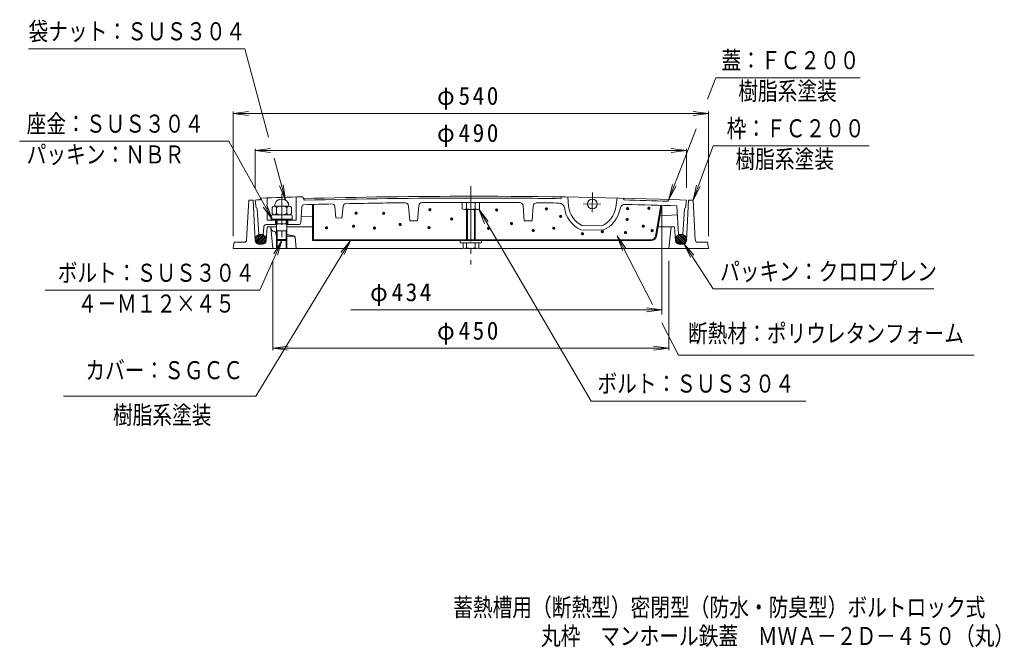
# Model space of a CAD drawing. Units: millimetres, scale not verified. Extents: x -513 to 602, y -807 to 717.
# Drawn here: x -513 to 602, y -807 to -94 of the extents above; entities that cross this region are included whole.
import ezdxf
from ezdxf.enums import TextEntityAlignment as Align

# ---------------------------------------------------------------- set-up
doc = ezdxf.new("R2010")
doc.units = ezdxf.units.MM
doc.header["$LTSCALE"] = 7
for name, pattern in [('CHAIN1', [8, 5, -1, 1, -1]), ('CHAIN2', [12, 9, -1, 1, -1]), ('DOUBLE_CHAIN1', [8.8, 5, -1, 0.6, -0.6, 0.6, -1])]:
    doc.linetypes.add(name, pattern=pattern)
for name, color, linetype, lineweight in [('0-0_通り芯', 3, 'Continuous', 18), ('0-1_躯体', 2, 'Continuous', 18), ('0-2_仕上', 2, 'Continuous', 18), ('0-3_建具', 4, 'Continuous', 18), ('0-4_その他', 7, 'Continuous', 18), ('0-5_寸法', 7, 'Continuous', 18), ('0-6_ハッチ', 4, 'Continuous', 18), ('0-7', 4, 'Continuous', 18)]:
    doc.layers.add(name, color=color, linetype=linetype, lineweight=lineweight)
doc.layers.add('F-4_F-4ﾚｲﾔ', color=2, linetype='Continuous')
doc.styles.add('ＭＳ ゴシック', font='')
doc.styles.get('ＭＳ ゴシック').set_extended_font_data('MS Gothic')

msp = doc.modelspace()

# ---------------------------------------------------------------- linework, layer by layer
at = {"layer": '0-0_通り芯'}
for p, q in [((-245.001, -298.779), (-244, -307.779)), ((-238.5, -296.554), (-239.679, -298.595)), ((-231.5, -321.779), (-231.5, -296.319)), ((-198.5, -321.779), (-198.5, -295.305)), ((-191.5, -295.11), (-189.226, -299.049)), ((103.153, -295.251), (102.113, -297.236)), ((110.152, -295.357), (111.113, -305.822)), ((137.817, -312.638), (138.258, -290.273)), ((166.141, -296.463), (164.768, -306.88)), ((174.1, -298.657), (173.139, -296.632)), ((225, -298.108), (224, -300.077)), ((245.001, -298.779), (244, -307.779)), ((-243.936, -307.779), (-244, -307.779)), ((-242.938, -308.713), (-241, -337.779)), ((-193.346, -324.445), (-192.151, -306.399)), ((-154.737, -305.988), (-153.5, -319.077)), ((-146.5, -319.361), (-145.245, -305.665)), ((-70.728, -305.6), (-69.5, -322.491)), ((-60.5, -322.491), (-59.266, -305.421)), ((147.778, -303.545), (127.601, -303.147)), ((234, -305.407), (236, -337.779)), ((242.938, -308.713), (241, -337.779)), ((243.935, -307.779), (244, -307.779)), ((-231.5, -321.779), (-221, -321.779)), ((-227, -318.78), (-227, -321.779)), ((-222, -326.779), (-222, -321.779)), ((-209, -321.779), (-198.5, -321.779)), ((-208, -326.779), (-208, -321.779)), ((-203, -318.78), (-203, -321.779)), ((-192.884, -317.476), (-180, -318)), ((-153.5, -319.077), (-146.5, -319.361)), ((-69.5, -322.491), (-60.5, -322.491)), ((234.641, -315.779), (214.933, -316.58)), ((-235.495, -329.594), (-236, -337.779)), ((-221, -326.779), (-232.5, -326.779)), ((-195.84, -326.779), (-209, -326.779)), ((149.816, -333.091), (125.021, -332.602)), ((148.861, -328.071), (126.172, -327.624)), ((-241, -337.779), (-236, -337.779)), ((241, -337.779), (236, -337.779))]:
    msp.add_line(p, q, dxfattribs=at)
msp.add_lwpolyline([(70.727, -305.6), (69.5, -322.491), (60.5, -322.491), (59.266, -305.421)], dxfattribs=at)
msp.add_circle((138, -303.352), 5.5, dxfattribs=at)
for centre, radius, start, end in [((0, -7294.491), 7000, 91.96217, 92.00577), ((0, -7294.491), 7002, 91.5672, 91.95197), ((0, -7294.491), 7000, 90, 91.55833), ((0, -7294.491), 6998, 90, 91.54947), ((0, -7294.491), 7000, 87.99423, 90), ((0, -7294.491), 6998, 89.16393, 90), ((0, -7294.491), 6998, 88.1657, 88.57442), ((-243.936, -308.779), 1, 3.81364, 90), ((-189.656, -306.564), 2.5, 91.55933, 176.21153), ((0, -7294.491), 6993, 91.29294, 91.55466), ((-157.724, -306.271), 3, 5.3996, 91.27962), ((-142.257, -305.939), 3, 91.16545, 174.76382), ((0, -7294.491), 6993, 90.61255, 91.16614), ((-74.717, -305.89), 4, 4.15686, 90.62524), ((-55.277, -305.709), 4, 90.44287, 175.86552), ((0, -7294.491), 6993, 90, 90.45316), ((0, -7294.491), 6993, 89.54684, 90), ((55.276, -305.709), 4, 4.13448, 89.55713), ((74.717, -305.89), 4, 89.37476, 175.84314), ((0, -7294.491), 6993, 89.17738, 89.38745), ((100.312, -308.211), 6, 7.34624, 89.18161), ((138, -303.352), 32, 187.34615, 246.07216), ((138, -303.352), 27, 185.24681, 244.01979), ((138, -303.352), 27, 293.72066, 352.49307), ((138, -303.352), 32, 291.66861, 350.3922), ((175.467, -309.695), 6, 88.56093, 170.39212), ((0, -7294.491), 6993, 88.08241, 88.56096), ((243.935, -308.779), 1, 90, 176.18636), ((-232.5, -329.779), 3, 90, 176.46478), ((-195.84, -324.279), 2.5, 270, 356.21147)]:
    msp.add_arc(centre, radius, start, end, dxfattribs=at)
at = {"layer": '0-1_躯体'}
for p, q in [((-254.852, -343.935), (-252.5, -298.779)), ((-247.5, -298.779), (-252.5, -298.779)), ((-245.19, -344.979), (-247.5, -298.779)), ((245.19, -344.979), (247.5, -298.779)), ((247.5, -298.779), (252.5, -298.779)), ((254.852, -343.935), (252.5, -298.779)), ((-232.716, -345.086), (-231.5, -329.279)), ((-221, -329.279), (-231.5, -329.279)), ((-227.407, -330.188), (-227.5, -329.279)), ((-180, -329.279), (-209, -329.279)), ((231.5, -329.279), (212.694, -329.279)), ((225, -353.779), (227.5, -329.279)), ((232.716, -345.086), (231.5, -329.279)), ((-245.274, -343.163), (-239.963, -337.853)), ((-244.965, -344.976), (-237.848, -337.859)), ((-244.204, -346.336), (-236.186, -338.318)), ((-243.14, -347.393), (-234.826, -339.08)), ((-241.806, -348.181), (-233.736, -340.111)), ((-240.176, -348.672), (-232.943, -341.439)), ((-238.117, -348.735), (-232.578, -343.195)), ((-221, -335.12), (-223.516, -334.561)), ((-222.092, -335.704), (-221, -339.779)), ((-201.052, -339.546), (-209, -337.782)), ((-201.348, -339.779), (-209, -339.779)), ((-199.885, -340.851), (-198.5, -353.779)), ((238.117, -348.735), (232.577, -343.195)), ((240.176, -348.672), (232.943, -341.439)), ((241.806, -348.181), (233.736, -340.111)), ((243.14, -347.393), (234.826, -339.08)), ((244.204, -346.336), (236.185, -338.318)), ((244.965, -344.976), (237.848, -337.859)), ((245.274, -343.163), (239.963, -337.853)), ((-270, -353.779), (-269, -346.779)), ((-270, -353.779), (-8.78, -353.779)), ((-257.848, -346.779), (-269, -346.779)), ((-241.195, -348.779), (-236.704, -348.779)), ((8.779, -353.779), (270, -353.779)), ((241.195, -348.779), (236.704, -348.779)), ((257.848, -346.779), (269, -346.779)), ((270, -353.779), (269, -346.779))]:
    msp.add_line(p, q, dxfattribs=at)
at = {"layer": '0-1_躯体', "linetype": 'DOUBLE_CHAIN1'}
msp.add_line((-225, -353.779), (-227.407, -330.188), dxfattribs=at)
at = {"layer": '0-1_躯体'}
for centre, radius, start, end in [((-222.433, -329.68), 5, 185.82629, 257.48927), ((-257.848, -343.779), 3, 270, 357.01859), ((-241.195, -344.779), 4, 182.86198, 270), ((-236.704, -344.779), 4, 270, 355.60158), ((-223.541, -336.092), 1.5, 15.00046, 77.48996), ((-201.348, -341.279), 1.5, 6.1163, 90), ((-201.377, -341.01), 1.5, 6.1163, 77.49026), ((236.704, -344.779), 4, 184.39842, 270), ((241.195, -344.779), 4, 270, 357.13802), ((257.848, -343.779), 3, 182.98141, 270)]:
    msp.add_arc(centre, radius, start, end, dxfattribs=at)
for centre, major_axis in [((-238.926, -343.279), (6.349, 0)), ((238.926, -343.279), (-6.349, 0))]:
    msp.add_ellipse(centre, major_axis=major_axis, ratio=0.8663, dxfattribs=at)
at = {"layer": '0-2_仕上'}
for p, q in [((-9.8, -308.596), (-9.8, -301.491)), ((7.346, -309.491), (-7.346, -309.491)), ((-5, -309.491), (-5, -343.858)), ((-4.893, -308.596), (-4.893, -301.491)), ((-4, -309.491), (-4, -343.858)), ((4, -309.491), (4, -343.858)), ((4.892, -308.596), (4.892, -301.491)), ((5, -309.491), (5, -343.858)), ((9.8, -308.596), (9.8, -301.491))]:
    msp.add_line(p, q, dxfattribs=at)
for centre, radius, start, end in [((-7.346, -305.679), 3.811, 229.92564, 310.07436), ((0, -295.669), 13.822, 249.26926, 290.73074), ((7.346, -305.679), 3.811, 229.92564, 310.07436)]:
    msp.add_arc(centre, radius, start, end, dxfattribs=at)
at = {"layer": '0-3_建具'}
for p, q in [((-179, -343.858), (-179, -303.782)), ((209.836, -339.727), (216.015, -304.685)), ((210.821, -339.9), (217, -304.858)), ((204.912, -343.858), (-179, -343.858))]:
    msp.add_line(p, q, dxfattribs=at)
msp.add_lwpolyline([(204.912, -344.858), (-180, -344.858), (-180, -303.808)], dxfattribs=at)
for radius in [5, 6]:
    msp.add_arc((204.912, -338.858), radius, 270, 349.99974, dxfattribs=at)
at = {"layer": '0-4_その他'}
for p, q in [((-270, -200.344), (-252.65, -198.06)), ((-270, -198.244), (-270, -339.779)), ((-270, -200.344), (270, -200.344)), ((-270, -200.344), (-252.65, -202.628)), ((270, -200.344), (252.65, -198.06)), ((270, -200.344), (252.65, -202.628)), ((270, -198.244), (270, -339.779)), ((-245.001, -242.508), (-227.651, -240.223)), ((-245.001, -240.408), (-245.001, -284.779)), ((-245.001, -242.508), (245.001, -242.508)), ((-245.001, -242.508), (-227.651, -244.792)), ((245.001, -242.508), (227.65, -240.223)), ((245.001, -242.508), (227.65, -244.792)), ((245.001, -240.408), (245.001, -284.779)), ((217, -304.858), (217, -429.08)), ((-225, -469.329), (-225, -367.779)), ((225, -469.329), (225, -367.779)), ((217, -423.511), (-136.421, -423.511)), ((217, -423.511), (199.65, -421.227)), ((217, -423.511), (199.65, -425.795)), ((-225, -467.229), (-207.65, -464.945)), ((225, -467.229), (-225, -467.229)), ((-225, -467.229), (-207.65, -469.513)), ((225, -467.229), (207.65, -464.945)), ((225, -467.229), (207.65, -469.513))]:
    msp.add_line(p, q, dxfattribs=at)
at = {"layer": '0-5_寸法'}
for p, q in [((-256.941, -126.872), (-502.718, -126.872)), ((-230.019, -227.344), (-256.941, -126.872)), ((278.426, -159.741), (268.969, -184.233)), ((278.426, -159.741), (442.446, -159.741)), ((255.948, -217.958), (225, -298.108)), ((-275.163, -231.872), (-512.882, -231.872)), ((275.311, -237.161), (452.845, -237.161)), ((-210.884, -298.756), (-223.599, -251.303)), ((-210.884, -298.756), (-217.581, -282.588)), ((-210.884, -298.756), (-213.169, -281.405)), ((225, -298.108), (229.119, -281.099)), ((225, -298.108), (233.38, -282.745)), ((252.5, -298.779), (260.666, -283.301)), ((-225.55, -320.789), (-232.009, -304.525)), ((8.863, -309.176), (136.741, -527.316)), ((8.863, -309.176), (15.609, -325.323)), ((8.863, -309.176), (19.558, -323.027)), ((-239.86, -401.377), (-215, -344.789)), ((-215, -344.789), (-224.07, -359.755)), ((-215, -344.789), (-219.887, -361.592)), ((-136.892, -344.858), (-143.938, -360.877)), ((166.278, -339.511), (176.226, -353.909)), ((166.278, -339.511), (172.16, -355.993)), ((206.237, -417.458), (166.278, -339.511)), ((242.055, -348.065), (275.503, -399.87)), ((242.055, -348.065), (249.547, -363.88)), ((242.055, -348.065), (253.385, -361.402)), ((275.503, -399.87), (526.314, -399.87)), ((-239.86, -401.377), (-483.812, -401.377)), ((235.844, -475.211), (216.928, -438.312)), ((235.844, -475.211), (572.112, -475.211)), ((-244.263, -521.863), (-462.93, -521.863)), ((136.741, -527.316), (380.693, -527.316))]:
    msp.add_line(p, q, dxfattribs=at)
at = {"layer": '0-5_寸法', "linetype": 'CHAIN2'}
msp.add_line((0, -283.096), (0, -372.057), dxfattribs=at)
at = {"layer": '0-5_寸法', "color": 6}
msp.add_line((12, -344.858), (12, -347.358), dxfattribs=at)
at = {"layer": '0-5_寸法', "color": 2}
for p, q in [((-8.885, -347.358), (8.885, -347.358)), ((-8.885, -353.015), (-8.885, -347.358)), ((-6.943, -353.758), (6.942, -353.758)), ((-5, -347.358), (-5, -353.015)), ((5, -347.358), (5, -353.015)), ((8.885, -353.015), (8.885, -347.358))]:
    msp.add_line(p, q, dxfattribs=at)
at = {"layer": '0-5_寸法'}
for points in [[(-275.163, -231.872), (-225.55, -320.789), (-235.998, -306.751)], [(275.311, -237.161), (252.5, -298.779), (256.381, -281.715)], [(-244.263, -521.863), (-136.892, -344.858), (-147.844, -358.508)]]:
    msp.add_lwpolyline(points, dxfattribs=at)
at = {"layer": '0-5_寸法', "color": 6}
msp.add_lwpolyline([(-12, -344.858), (-12, -347.358), (12, -347.358)], dxfattribs=at)
at = {"layer": '0-5_寸法', "color": 2}
for centre, radius, start, end in [((-6.943, -350.848), 2.91, 228.1237, 311.87611), ((0, -336.568), 17.19, 253.09029, 286.90971), ((6.942, -350.848), 2.91, 228.12389, 311.8763)]:
    msp.add_arc(centre, radius, start, end, dxfattribs=at)
at = {"layer": '0-6_ハッチ', "linetype": 'CHAIN1'}
msp.add_line((-215, -291.886), (-215, -347.266), dxfattribs=at)
at = {"layer": '0-6_ハッチ', "color": 2}
for p, q in [((-225.95, -307.103), (-225.95, -314.275)), ((-206.499, -305.689), (-223.499, -305.689)), ((-220.999, -307.103), (-220.999, -314.275)), ((-208.999, -307.103), (-208.999, -314.275)), ((-204.05, -307.103), (-204.05, -314.275)), ((-221, -333.789), (-221, -353.789)), ((-220, -333.789), (-220, -353.789)), ((-210, -333.789), (-210, -353.789)), ((-209, -333.789), (-209, -353.789))]:
    msp.add_line(p, q, dxfattribs=at)
at = {"layer": '0-6_ハッチ'}
for p, q in [((-227, -317.189), (-227, -320.489)), ((-227, -320.489), (-203, -320.489)), ((-204.5, -315.689), (-225.5, -315.689)), ((-221.001, -343.789), (-221.001, -321.789)), ((-220.001, -325.789), (-220.001, -321.789)), ((-210.001, -325.788), (-210.001, -321.789)), ((-203, -317.189), (-203, -320.489)), ((-209.001, -325.789), (-221.001, -325.789)), ((-220.001, -325.789), (-221.001, -326.789)), ((-220.001, -333.789), (-221.001, -332.789)), ((-209.001, -333.789), (-221.001, -333.789)), ((-220.001, -344.789), (-220.001, -333.789)), ((-210.001, -344.789), (-210.001, -333.789)), ((-210, -325.789), (-209, -326.789)), ((-210, -333.789), (-209, -332.789)), ((-210.001, -344.789), (-220.001, -344.789))]:
    msp.add_line(p, q, dxfattribs=at)
at = {"layer": '0-6_ハッチ', "color": 6}
for p, q in [((-225.55, -320.489), (-225.55, -320.789)), ((-225.55, -320.789), (-224.5, -321.789)), ((-225.55, -320.789), (-204.45, -320.789)), ((-224.5, -321.789), (-205.5, -321.789)), ((-204.45, -320.789), (-205.5, -321.789)), ((-204.45, -320.489), (-204.45, -320.789))]:
    msp.add_line(p, q, dxfattribs=at)
at = {"layer": '0-6_ハッチ', "color": 3}
for p, q in [((-222, -321.789), (-222, -326.789)), ((-208, -321.789), (-208, -326.789))]:
    msp.add_line(p, q, dxfattribs=at)
at = {"layer": '0-6_ハッチ'}
for points in [[(-210.001, -344.789), (-209.001, -343.789), (-209.001, -321.789)], [(-209.001, -343.789), (-221.001, -343.789), (-220.001, -344.789)]]:
    msp.add_lwpolyline(points, dxfattribs=at)
at = {"layer": '0-6_ハッチ', "color": 2}
for centre, radius, start, end in [((-223.474, -308.561), 2.873, 30.49951, 149.50049), ((-214.999, -319.121), 13.433, 63.46959, 116.53041), ((-206.524, -308.561), 2.873, 30.49951, 149.50049), ((-223.475, -312.817), 2.873, 210.49951, 329.50049), ((-215, -302.257), 13.433, 243.46959, 296.53041), ((-206.525, -312.817), 2.873, 210.49951, 329.50049)]:
    msp.add_arc(centre, radius, start, end, dxfattribs=at)
at = {"layer": '0-6_ハッチ'}
for centre, start, end in [((-225.5, -317.189), 90, 180), ((-204.5, -317.189), 0, 90)]:
    msp.add_arc(centre, 1.5, start, end, dxfattribs=at)
at = {"layer": '0-6_ハッチ', "color": 2}
msp.add_ellipse((-214.999, -305.689), major_axis=(8.25, 0), ratio=0.9696, start_param=6.28318531, end_param=9.42477796, dxfattribs=at)

# ---------------------------------------------------------------- texts
at = {"layer": '0-4_その他', "color": 2, "char_height": 20.53, "attachment_point": 7, "style": 'ＭＳ ゴシック'}
for s, insert in [('\\T1.21;\\W0.95;φ540', (-38.5, -196.144)), ('\\T1.21;\\W0.95;φ490', (-38.5, -238.308)), ('\\T1.21;\\W0.95;φ434', (-114.603, -419.311)), ('\\T1.21;\\W0.95;φ450', (-38.5, -463.029))]:
    msp.add_mtext(s, dxfattribs=dict(at, insert=insert))
at = {"layer": '0-5_寸法', "color": 6, "style": 'ＭＳ ゴシック', "width": 0.8}
for s, p in [('袋ナット：ＳＵＳ３０４', (-502.718, -123.372)), ('蓋：ＦＣ２００', (284.782, -156.241)), ('樹脂系塗装', (303.841, -191.241)), ('座金：ＳＵＳ３０４', (-504.862, -228.372)), ('枠：ＦＣ２００', (290.646, -233.661)), ('パッキン：ＮＢＲ', (-504.862, -263.372)), ('樹脂系塗装', (300.726, -268.661)), ('パッキン：クロロプレン', (283.227, -396.37)), ('ボルト：ＳＵＳ３０４', (-469.559, -397.877)), ('４－Ｍ１２×４５', (-447.159, -432.877)), ('断熱材：ポリウレタンフォーム', (246.692, -466.774)), ('カバー：ＳＧＣＣ', (-438.157, -508.632)), ('ボルト：ＳＵＳ３０４', (143.84, -523.816)), ('樹脂系塗装', (-406.864, -559.483))]:
    msp.add_text(s, height=20.53, dxfattribs=at).set_placement(p, align=Align.BOTTOM_LEFT)
at = {"layer": '0-7', "style": 'ＭＳ ゴシック'}
for p in [(-139.236, -324.226), (-107.905, -324.4), (-55.34, -320.223), (20.549, -320.571), (77.118, -319.352), (169.369, -319.004), (193.563, -318.656), (-30.624, -330.84), (93.306, -327.881), (168.847, -331.362), (-172.842, -340.845), (-142.021, -339.021), (-118.349, -341.11), (-89.107, -337.106), (-56.384, -340.761), (11.324, -341.458), (37.433, -336.062), (62.149, -343.894), (85.473, -341.284), (140.649, -345.287), (166.932, -346.331), (187.123, -339.021), (197.218, -344.068), (118.022, -347.55)]:
    msp.add_text('・', height=12.83, dxfattribs=at).set_placement(p, align=Align.BOTTOM_LEFT)
at = {"layer": 'F-4_F-4ﾚｲﾔ', "style": 'ＭＳ ゴシック', "width": 0.8}
for s, p in [('蓄熱槽用（断熱型）密閉型（防水・防臭型）ボルトロック式', (-20.1, -778.14)), ('丸枠\u3000マンホール鉄蓋\u3000ＭＷＡ－２Ｄ－４５０（丸）', (79.706, -810.769))]:
    msp.add_text(s, height=20.53, dxfattribs=at).set_placement(p, align=Align.BOTTOM_LEFT)

doc.saveas('drawing.dxf')
